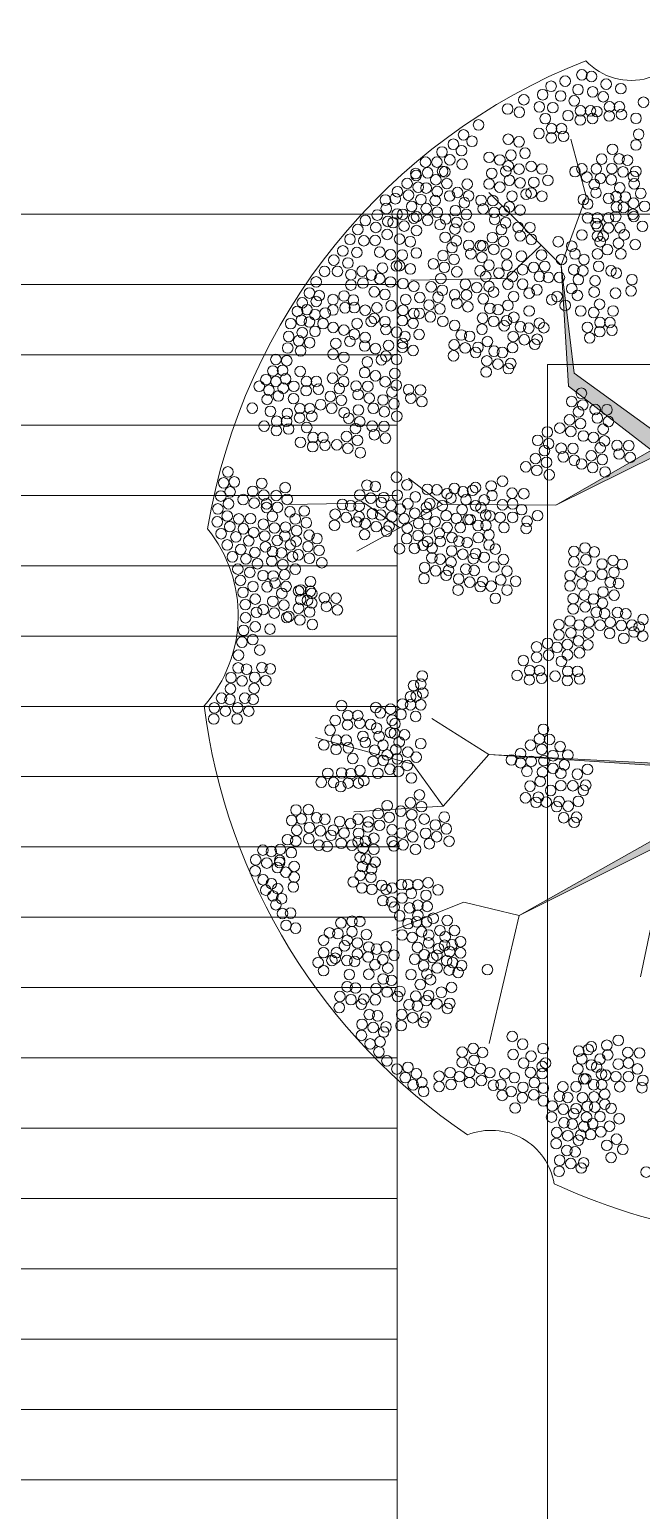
# Model space of a CAD drawing. Header units: metres. Extents: x 0 to 8495, y 0 to 3455.
# Drawn here: x 8299.3 to 8300.237, y 223.068 to 225.334 of the extents above; entities that cross this region are included whole.
import ezdxf

# ---------------------------------------------------------------- set-up
doc = ezdxf.new("R2010")
doc.units = ezdxf.units.M
doc.header["$MEASUREMENT"] = 0
doc.layers.get('0').update_dxf_attribs({"lineweight": 18})
doc.layers.add('zelen', color=69, linetype='Continuous', lineweight=18)

# ---------------------------------------------------------------- blocks, each defined once
blk = doc.blocks.new('z_550')
at = {"linetype": 'Continuous', "lineweight": 13}
blk.add_hatch(color=256, dxfattribs=at).paths.add_polyline_path([(13.85, -29.92), (13.85, -95.11), (29.93, -116.54), (22.78, -191.56), (37.59, -108.88), (81.37, -125.37), (37.97, -106.72), (23.68, -91.54), (28.15, -12.06), (47.8, 0.45), (115.71, 24.56), (173.79, 100.47), (107.67, 30.81), (12.96, -0.45), (-12.96, 0.45), (-37.24, 43.13), (-10.88, 105.37), (-38.87, 45.99), (-85.33, 81.71), (-127.33, 112.08), (-133.58, 164.77), (-130.01, 105.83), (-89.6, 74.6), (-136.3, 47.8), (-86.67, 72.34), (-43.34, 38.85), (-19.21, -12.95), (-20.1, -22.77), (-85.33, -78.14), (-88.9, -115.65), (-154.13, -152.26), (-82.65, -116.54), (-78.18, -82.61), (-9.38, -34.38)])
at = {"lineweight": 13}
blk.add_hatch(color=256, dxfattribs=at).paths.add_polyline_path([(-85.33, -78.14), (-168.82, -73.85), (-85.45, -79.4)])
for p, q in [((-121.44, 198.23), (-128.87, 226.09)), ((-133.58, 164.77), (-168.82, 200.09)), ((-133.58, 164.77), (-121.44, 198.23)), ((-143.31, 174.52), (-160.46, 158.3)), ((-133.58, 164.77), (-130.01, 105.83)), ((-127.33, 112.08), (-133.58, 164.77)), ((-160.46, 158.3), (-206.91, 157.37)), ((-85.33, 81.71), (-127.33, 112.08)), ((-130.01, 105.83), (-89.6, 74.6)), ((-136.3, 47.8), (-89.6, 74.6)), ((-86.67, 72.34), (-136.3, 47.8)), ((-229.57, 48.67), (-266.49, 48.06)), ((-191.43, 48.06), (-233.26, 25.31)), ((-212.35, 36.68), (-229.57, 48.67)), ((-136.3, 47.8), (-191.43, 48.06)), ((-168.82, -73.85), (-196.69, -56.2)), ((-205.98, -78.49), (-253.36, -65.49)), ((-191.12, -98.92), (-205.98, -78.49)), ((-168.82, -73.85), (-191.12, -98.92)), ((-168.82, -73.85), (-85.45, -79.4)), ((-85.33, -78.14), (-168.82, -73.85)), ((-191.12, -98.92), (-234.78, -101.7)), ((-88.9, -115.65), (-154.13, -152.26)), ((-154.13, -152.26), (-82.65, -116.54)), ((-181, -145.85), (-216.26, -159.78)), ((-154.13, -152.26), (-181, -145.85)), ((-154.13, -152.26), (-168.7, -214.69)), ((-89.99, -158.96), (-95.02, -182.18))]:
    blk.add_line(p, q, dxfattribs=at)
at = {"color": 22, "lineweight": 5}
blk.add_line((-191.43, 48.06), (-208.04, 60.97), dxfattribs=at)
at = {"color": 7, "lineweight": 5}
for centre in [(-123.51, 257.54), (-138.55, 251.95), (-131.69, 254.43), (-125.41, 250.31), (-118.83, 256.71), (-111.68, 252.96), (-151.84, 245.36), (-142.64, 247.83), (-133.88, 247.19), (-127.25, 244.83), (-118.25, 249.21), (-113.12, 246.82), (-159.73, 240.88), (-154.03, 239.32), (-144.25, 241.88), (-141.37, 236.17), (-137.67, 241.52), (-130.31, 237.6), (-124.18, 239.98), (-119.36, 239.98), (-118.34, 236.23), (-116.19, 239.58), (-110.2, 237.48), (-110.05, 241.96), (-105.23, 241.96), (-144.44, 228.93), (-138.3, 231.31), (-133.48, 231.31), (-124.32, 235.5), (-138.45, 226.83), (-132.46, 227.56), (-204.35, 208.45), (-213.44, 200.54), (-208.73, 204.58), (-203.33, 202.73), (-199.44, 202.33), (-194.73, 206.37), (-194.05, 200.65), (-189.33, 204.52), (-184.14, 200.19), (-179.42, 204.23), (-208.05, 198.86), (-206.5, 193.38), (-201.99, 196.67), (-199.4, 192.38), (-195.01, 196.25), (-187.99, 198.46), (-180.84, 195.17), (-178.74, 198.51), (-172.68, 196.32), (-166.92, 196.2), (-210.88, 189.51), (-205.49, 187.66), (-204.11, 188.34), (-198.72, 186.66), (-194, 190.53), (-189.94, 187.25), (-185.22, 191.29), (-184.55, 185.57), (-179.83, 189.44), (-171.64, 192.16), (-166.25, 190.48), (-166.06, 187.05), (-161.35, 191.09), (-160.67, 185.37), (-210.21, 183.79), (-204.15, 181.6), (-192.66, 184.47), (-185.44, 182.34), (-178.48, 183.38), (-162.77, 182.03), (-154.61, 183.18), (-148.85, 183.06), (-148.17, 177.34), (-256.35, 151.14), (-251.58, 149.89), (-262.16, 142.22), (-259.87, 146.37), (-257.59, 143.05), (-253.03, 146.99), (-210.73, 142.74), (-209.41, 147.95), (-198.07, 145.26), (-192.68, 143.41), (-265.48, 136.21), (-260.29, 137.87), (-256.35, 137.04), (-253.65, 140.57), (-248.68, 141.39), (-205.47, 141.18), (-202.79, 141.22), (-197.4, 139.54), (-191.33, 137.35), (-185.54, 135.36), (-253.65, 132.48), (-182.33, 130.69), (-274.17, 113.16), (-272.7, 118.75), (-269.46, 113.46), (-240.36, 113.68), (-277.55, 108.9), (-272.7, 108.02), (-267.99, 109.34), (-245.08, 109.64), (-239.69, 107.96), (-233.62, 105.77), (-219.41, 107.89), (-214.02, 106.21), (-280.83, 105.69), (-276.08, 103.76), (-269.17, 104.79), (-246.16, 100.75), (-241.78, 104.62), (-240.77, 98.9), (-232.58, 101.61), (-227.86, 105.65), (-227.19, 99.93), (-220.5, 99), (-216.12, 102.87), (-207.96, 104.02), (-206.92, 99.86), (-202.2, 103.9), (-123.77, 102.29), (-245.49, 95.02), (-239.43, 92.83), (-232.49, 94.15), (-225.22, 94.96), (-219.82, 93.27), (-215.11, 97.15), (-201.52, 98.18), (-128.48, 98.25), (-125.19, 93.22), (-123.09, 96.57), (-117.03, 94.38), (-111.27, 94.26), (-237.2, 90.11), (-233.91, 85.09), (-231.81, 88.43), (-225.75, 86.24), (-219.99, 86.12), (-213.76, 91.08), (-134.28, 85.31), (-129.57, 89.35), (-124.18, 87.5), (-115.98, 90.22), (-113.16, 84.77), (-110.59, 88.54), (-243.01, 77.17), (-238.29, 81.21), (-232.9, 79.36), (-224.71, 82.08), (-219.31, 80.4), (-145.09, 79.34), (-140.37, 83.39), (-139.7, 77.66), (-128.89, 83.63), (-122.83, 81.44), (-117.87, 80.73), (-112.48, 79.05), (-106.42, 76.86), (-237.61, 75.49), (-231.55, 73.3), (-146.17, 70.45), (-141.79, 74.32), (-133.63, 75.47), (-132.59, 71.31), (-127.87, 75.35), (-127.2, 69.63), (-118.96, 71.83), (-114.58, 75.7), (-113.57, 69.98), (-105.37, 72.7), (-100.66, 76.74), (-99.98, 71.01), (-150.89, 66.41), (-145.5, 64.72), (-140.78, 68.6), (-139.44, 62.53), (-123.67, 67.79), (-118.28, 66.11), (-112.22, 63.92), (-268.2, 56.29), (-267.19, 50.56), (-265.84, 44.5), (-263.26, 41.02), (-258.88, 44.9), (-267.97, 36.98), (-262.58, 35.3), (-257.87, 39.17), (-256.52, 33.11), (-252.66, 31.44), (-256.37, 21.84), (-251.65, 25.71), (-250.3, 19.65), (-268.4, 13.8), (-267.72, 8.08), (-261.66, 5.89), (-260.58, 6.4), (-255.9, 5.77), (-255.86, 10.44), (-255.18, 4.71), (-268.81, -0.99), (-261.66, -2.5), (-260.62, 1.73), (-257.28, 1.37), (-255.22, 0.05), (-249.12, 2.52), (-248.08, -1.64), (-243.36, 2.41), (-267.46, -7.05), (-266.38, -6.54), (-260.99, -8.23), (-256.27, -4.35), (-242.69, -3.32), (-254.92, -10.42), (-202.73, -93.51), (-222.83, -102.62), (-218.45, -98.75), (-211.83, -101.42), (-207.11, -97.38), (-206.44, -103.11), (-201.72, -99.23), (-227.55, -106.66), (-222.16, -108.34), (-217.44, -104.47), (-216.09, -110.53), (-206.99, -108.24), (-200.38, -105.3), (-194.99, -108.19), (-190.61, -104.31), (-189.6, -110.04), (-216.09, -116.15), (-211.37, -112.11), (-210.69, -117.84), (-205.98, -113.96), (-199.71, -112.23), (-194.32, -113.91), (-188.26, -116.1), (-215.18, -118.39), (-204.63, -120.03), (-226.75, -214.89), (-222.47, -218.79), (-221.89, -213.84), (-218.57, -223.16), (-208.3, -226.3), (-213.72, -227.15), (-209.63, -231.34), (-204.21, -229.46), (-205.83, -234.86), (-201.55, -233.75), (-200.66, -238.03), (-120.9, -245.31), (-122.56, -255.14), (-121.29, -250.66)]:
    blk.add_circle(centre, 2.58, dxfattribs=at)
at = {"color": 82, "lineweight": 5}
for centre in [(-104.52, 250.76), (-93.48, 244.16), (-104.21, 238.21), (-97.14, 236.33), (-173.9, 233.1), (-95.82, 228.55), (-186.17, 223.67), (-181.2, 228.24), (-177.11, 225.13), (-159.42, 226.12), (-154.16, 224.84), (-97.14, 223.33), (-199.75, 214.97), (-194.2, 214.97), (-191.72, 219.91), (-187.92, 216.07), (-182.22, 220.56), (-168.77, 217.3), (-163.51, 216.01), (-158.11, 218.34), (-151.24, 219.35), (-204.57, 209.39), (-198.73, 209.75), (-191.43, 210.49), (-190.35, 210.25), (-181.93, 213.96), (-167.46, 209.52), (-160.59, 210.52), (-159.42, 213.12), (-154.16, 211.57), (-148.26, 212.88), (-143, 211.6), (-126.87, 210.3), (-123.51, 211.68), (-98.37, 208.01), (-97.2, 210.48), (-168.77, 204.3), (-163.51, 202.74), (-158.9, 206.13), (-153.65, 204.85), (-148.26, 199.89), (-146.94, 205.1), (-140.08, 206.11), (-98.05, 204.39), (-94.84, 199.72), (-219.32, 196.48), (-218.89, 192.36), (-214.5, 197.12), (-157.59, 198.35), (-150.72, 199.36), (-143, 198.33), (-122.78, 196.66), (-98.35, 194.96), (-92.94, 193.41), (-229.11, 186.5), (-223.27, 189.16), (-218.16, 186.05), (-215.6, 185.47), (-153.65, 191.58), (-98.64, 189.56), (-98.24, 188.43), (-232.76, 182.11), (-224, 183.12), (-218.45, 179.73), (-190.16, 178.3), (-167.15, 178.16), (-153.57, 179.02), (-123.51, 179.45), (-116.64, 185.04), (-115.91, 183.67), (-115.91, 178.9), (-113.14, 178.9), (-110.51, 182.93), (-94, 183.67), (-240.06, 171.67), (-236.56, 177.35), (-233.2, 170.94), (-229.84, 176.62), (-224.29, 176.8), (-222.09, 171.1), (-212.4, 177.44), (-207.14, 176.16), (-204.22, 170.67), (-186.86, 173.27), (-184.77, 176.61), (-178.7, 174.42), (-172.94, 174.31), (-171.87, 174.11), (-166.47, 172.43), (-161.76, 176.3), (-135.05, 176.16), (-128.47, 173.96), (-114.6, 176.16), (-111.09, 172.31), (-105.69, 175.43), (-97.51, 174.79), (-244.45, 167.19), (-237.58, 165.81), (-216.83, 169.82), (-213.91, 164.33), (-212.4, 164.45), (-211.08, 169.66), (-195.96, 165.36), (-191.24, 169.4), (-190.57, 163.67), (-185.85, 167.55), (-177.66, 170.26), (-172.27, 168.58), (-168.79, 164.72), (-160.41, 170.24), (-160.02, 164.72), (-153.01, 169.11), (-147.02, 163.62), (-143.22, 169.66), (-141.62, 164.17), (-133.44, 167.46), (-126.87, 170.21), (-122.48, 167.46), (-115.91, 170.21), (-115.33, 164.17), (-104.52, 170.21), (-253.06, 156.57), (-248.97, 161.7), (-242.69, 161.7), (-236.12, 160.08), (-230.71, 161.82), (-226.18, 159.89), (-222.09, 158.1), (-220.77, 163.32), (-216.83, 156.54), (-207.14, 162.89), (-192.27, 158.2), (-184.51, 161.48), (-173.17, 161.97), (-170.39, 159.22), (-163.97, 160.87), (-157.39, 159.22), (-152.43, 162.52), (-144.25, 159.22), (-139.87, 158.77), (-134.46, 158.77), (-127.45, 162.52), (-125.26, 157.67), (-123.07, 161.97), (-117.08, 157.12), (-109.34, 161.97), (-106.71, 160.87), (-99.11, 157.67), (-236.12, 155.04), (-230.27, 156.05), (-224.76, 151.73), (-219.5, 150.45), (-210.73, 155.73), (-205.47, 154.45), (-196.99, 154.16), (-193.69, 149.14), (-191.59, 152.48), (-185.53, 150.29), (-180.32, 155.47), (-179.77, 150.17), (-174.77, 153.82), (-168.79, 154.37), (-166.59, 151.63), (-159.58, 155.47), (-156.81, 149.43), (-152.43, 155.47), (-149.21, 151.08), (-145.42, 152.72), (-135.63, 149.43), (-128.47, 153.27), (-125.7, 149.98), (-117.52, 151.63), (-107.15, 151.08), (-99.55, 152.18), (-239.03, 143.92), (-234.45, 144.05), (-229.19, 142.76), (-223.45, 143.95), (-216.58, 144.95), (-202.55, 148.96), (-184.49, 146.13), (-179.1, 144.45), (-171.63, 148.34), (-168.41, 143.67), (-164.32, 143.03), (-159.58, 145.13), (-149.21, 142.38), (-138.26, 147.87), (-131.69, 145.13), (-124.09, 142.38), (-114.89, 145.68), (-108.32, 142.38), (-249.71, 136.21), (-233.14, 136.26), (-226.27, 137.27), (-224.76, 138.73), (-219.5, 137.17), (-211.06, 137.7), (-205.8, 136.42), (-171.92, 138.91), (-166.51, 137.35), (-161.4, 135.16), (-160.23, 137.63), (-156.72, 139.35), (-153.51, 134.69), (-144.25, 136.43), (-117.75, 141.65), (-114.69, 136.79), (-109.87, 136.79), (-244.81, 134.36), (-239.55, 133.08), (-236.63, 127.59), (-234.45, 131.05), (-229.19, 129.49), (-219.08, 133.36), (-213.82, 132.08), (-209.75, 129.92), (-202.88, 130.93), (-172.21, 133.51), (-151.61, 128.37), (-149.42, 134.04), (-145.33, 128.64), (-142.06, 134.23), (-120.82, 134.41), (-119.71, 129.29), (-114.83, 132.31), (-108.84, 133.04), (-244.81, 121.36), (-243.5, 126.58), (-229.44, 125.34), (-224.18, 124.06), (-219.08, 120.36), (-217.77, 125.58), (-211.06, 124.7), (-210.9, 126.58), (-205.8, 123.15), (-239.55, 119.81), (-228.13, 117.56), (-221.26, 118.57), (-213.82, 118.8), (-260.87, 112.91), (-257.81, 108.05), (-252.99, 108.05), (-229.44, 112.34), (-214.7, 111.94), (-276.99, 99.29), (-271.52, 100.96), (-264.08, 99.67), (-263.94, 105.67), (-257.95, 103.57), (-251.96, 104.3), (-284.25, 95.03), (-275.39, 93.48), (-267.14, 92.44), (-261.01, 94.82), (-256.19, 94.82), (-250.88, 96.7), (-278.46, 86.25), (-272.47, 84.15), (-272.33, 88.63), (-267.51, 88.63), (-266.48, 84.88), (-261.15, 90.34), (-257.67, 85.59), (-255.17, 91.07), (-260.74, 78.36), (-254.61, 80.74), (-249.78, 80.74), (-248.76, 76.98), (-254.75, 76.25), (-296.11, 63.93), (-298.15, 58.6), (-292.98, 59.07), (-279.59, 58.36), (-213.92, 61.37), (-208.81, 57.61), (-198.88, 55.42), (-194.2, 55.23), (-185.73, 55.88), (-175.36, 56.33), (-167.76, 57.07), (-162.21, 59.45), (-299.56, 52.17), (-295.8, 48.4), (-295.02, 54.21), (-288.69, 50.45), (-283.98, 54.49), (-283.3, 48.76), (-278.58, 52.64), (-277.3, 48.37), (-272.58, 52.41), (-213.48, 52.58), (-208.37, 48.37), (-204.72, 51.76), (-197.71, 48.37), (-189.23, 53.31), (-187.34, 51.21), (-181.49, 54.23), (-180.03, 50.38), (-176.82, 54.96), (-171.12, 50.29), (-167.33, 52.4), (-157.54, 53.59), (-157.25, 48.37), (-300.98, 45.9), (-296.43, 42.45), (-290.78, 41.04), (-285.07, 41.17), (-277.24, 46.57), (-274.41, 42.31), (-271.9, 46.69), (-205.01, 43.79), (-199.31, 46.72), (-199.31, 43.24), (-191.57, 47.45), (-189.67, 42.6), (-184.71, 41.32), (-181.93, 45.53), (-175.36, 47.45), (-172.73, 46.45), (-170.39, 42.97), (-168.35, 42.51), (-163.38, 41.78), (-162.21, 47.91), (-157.25, 41.78), (-152.87, 45.53), (-145.12, 42.6), (-301.29, 39.62), (-299.41, 33.82), (-295.17, 37.27), (-288.58, 36.18), (-283.51, 34.39), (-278.8, 38.44), (-273.4, 36.59), (-208.66, 36.56), (-203.11, 38.85), (-198.73, 36.19), (-195.08, 39.67), (-193.02, 34.05), (-189.23, 36.84), (-182.81, 36.84), (-179.01, 40.68), (-177.99, 40.68), (-174.19, 37.84), (-170.25, 37.84), (-161.48, 36.84), (-150.67, 36.38), (-150.24, 39.95), (-296.43, 28.34), (-292.19, 32.26), (-285.92, 30.37), (-278.12, 32.71), (-277.79, 27.4), (-272.06, 30.52), (-212.46, 26.49), (-208.95, 31.43), (-205.16, 26.67), (-203.4, 32.9), (-200.92, 28.14), (-198.73, 29.97), (-196.55, 26.76), (-192.55, 30.05), (-174.04, 31.89), (-168.79, 33.27), (-168.79, 28.32), (-165.72, 26.31), (-121.98, 26.87), (-293.92, 22.53), (-289.84, 26.14), (-287.32, 21.54), (-282.93, 24.68), (-281.67, 19.19), (-274.71, 20.42), (-274.34, 25.1), (-269.99, 24.46), (-171.12, 22.28), (-161.77, 21.27), (-127.39, 25.13), (-127.39, 20.1), (-121.54, 21.1), (-117.45, 24.95), (-108.31, 20.8), (-291.25, 16.57), (-285.44, 14.96), (-279.01, 13.35), (-274.05, 13.2), (-269.31, 18.73), (-166.45, 17.61), (-160.02, 15.6), (-129.29, 13.37), (-123.88, 15.1), (-119.35, 13.18), (-113.72, 19.06), (-113.72, 14.02), (-107.88, 15.03), (-103.79, 18.87), (-289.99, 11.04), (-288.73, 5.24), (-283.87, 8.06), (-276.99, 7.93), (-273.11, 9.76), (-269.82, 4.74), (-167.76, 8.27), (-163.09, 11.3), (-160.02, 6.35), (-155.79, 10.65), (-129.29, 8.33), (-123.44, 9.34), (-287.63, -0.72), (-282.77, 1.94), (-274.2, 0.86), (-165.72, 2.32), (-127.77, 2.17), (-122.36, 3.91), (-121.93, -1.86), (-117.84, 1.98), (-287.48, -7.15), (-282.14, -4.49), (-278.92, -3.18), (-273.52, -4.86), (-129.32, -8.75), (-127.77, -2.87), (-120.01, -9.22), (-116.51, -4.46), (-102.11, -5.23), (-93.71, -8.02), (-288.42, -13.27), (-282.77, -11.54), (-275.59, -12.69), (-134.72, -10.49), (-134.72, -15.53), (-128.88, -14.52), (-124.79, -10.68), (-120.31, -14.62), (-99.11, -10.77), (-98.09, -14.06), (-95.61, -11.68), (-93.86, -16.07), (-289.25, -19.04), (-283.97, -17.81), (-280.56, -22.92), (-145.6, -21.37), (-140.19, -19.63), (-135.67, -21.55), (-130.53, -20.2), (-125.13, -18.46), (-124.69, -24.23), (-120.6, -20.38), (-103.06, -17.17), (-290.95, -25.4), (-279.53, -31.44), (-152.05, -28.03), (-145.6, -26.4), (-139.76, -25.4), (-133.51, -28.41), (-130.53, -25.23), (-291.08, -31.61), (-286.99, -32.25), (-275.44, -32.09), (-201.36, -35.57), (-155.12, -35.27), (-149.13, -37.37), (-148.99, -32.89), (-144.17, -32.89), (-143.14, -36.64), (-136.58, -35.64), (-130.59, -37.75), (-130.44, -33.26), (-125.62, -33.26), (-124.6, -37.02), (-207.05, -45.64), (-205.59, -40.24), (-204.28, -45.28), (-202.09, -39.51), (-201.07, -43.81), (-240.69, -49.97), (-224, -50.95), (-216.84, -51.68), (-211, -49.21), (-207.05, -49.58), (-202.09, -49.58), (-243.76, -57.2), (-237.77, -59.31), (-237.62, -54.82), (-232.8, -54.82), (-231.78, -58.57), (-226.48, -59.19), (-221.81, -53.51), (-216.11, -57.08), (-214.65, -58.82), (-211.73, -54.25), (-204.57, -55.25), (-246.3, -61.94), (-243.24, -66.79), (-238.42, -66.79), (-230.28, -64.96), (-223.56, -61.02), (-222.39, -64.96), (-216.84, -63.13), (-214.94, -63.49), (-209.98, -64.22), (-249.37, -69.17), (-243.38, -71.28), (-237.39, -70.54), (-229.11, -67.89), (-224.58, -71.73), (-220.49, -69.26), (-218.45, -74.02), (-214.21, -71.46), (-212.6, -67.7), (-208.37, -72.65), (-202.09, -68.53), (-235.24, -75.76), (-231.74, -81.62), (-225.31, -77.13), (-220.35, -76.67), (-217.13, -80.98), (-213.48, -75.94), (-208.66, -79.15), (-204.28, -75.12), (-250.58, -87.29), (-247.37, -82.99), (-244.59, -87.48), (-240.65, -82.81), (-237.44, -87.75), (-236.12, -83.17), (-232.47, -87.75), (-229.84, -86.56), (-222.98, -82.99), (-212.9, -82.07), (-206.62, -85.28), (-241.09, -89.49), (-232.67, -116.38), (-229.02, -116.11), (-224.93, -114.64), (-231.65, -123.89), (-230.19, -119.49), (-228.73, -124.8), (-224.93, -120.04), (-267.87, -131.21), (-263.78, -128.37), (-230.48, -128.47), (-226.1, -129.66), (-224.34, -126.27), (-224.27, -126.3), (-278.97, -134.87), (-274.88, -136.8), (-271.81, -139.27), (-264.22, -138.35), (-263.78, -133.59), (-235.01, -135.97), (-231.65, -132.77), (-230.77, -138.9), (-226.39, -133.68), (-225.95, -139.54), (-221.13, -137.62), (-218.94, -139.54), (-216.02, -138.9), (-211.49, -137.25), (-208.28, -137.25), (-203.46, -137.25), (-198.49, -136.34), (-277.66, -139.91), (-274.15, -142.75), (-269.92, -144.12), (-220.55, -145.03), (-216.31, -145.67), (-211.2, -143.75), (-206.67, -141.46), (-199.51, -142.47), (-193.67, -139.82), (-272.69, -147.05), (-269.48, -151.35), (-265.53, -151.17), (-215, -148.24), (-212.37, -152.45), (-207.55, -148.6), (-203.46, -147.32), (-203.46, -152.17), (-198.93, -147.87), (-267.72, -157.12), (-263.05, -158.49), (-246.55, -160.78), (-242.46, -161.15), (-240.99, -155.93), (-235.59, -155.1), (-235.59, -160.23), (-231.79, -155.2), (-185.64, -159.59), (-249.47, -164.35), (-239.24, -167.1), (-237.93, -164.35), (-232.96, -165.72), (-228.58, -161.6), (-186.81, -166.55), (-182.72, -165.08), (-252.1, -175.24), (-249.47, -170.39), (-245.38, -174.24), (-243.77, -173.14), (-243.19, -170.39), (-238.07, -174.24), (-189.43, -174.33), (-187.97, -169.93), (-186.51, -175.24), (-182.72, -170.48), (-249.47, -179.18), (-236.9, -181.1), (-188.27, -178.9), (-183.88, -180.09), (-182.13, -176.71), (-169.57, -178.72), (-157.49, -211.26), (-181.9, -218.88), (-176.49, -217.14), (-171.97, -219.06), (-152.38, -215.01), (-142.45, -217.21), (-125.07, -218.4), (-120.39, -217.67), (-118.93, -216.3), (-111.34, -215.56), (-105.78, -213.18), (-101.11, -219.04), (-181.9, -223.91), (-176.06, -222.9), (-157.05, -220.05), (-151.94, -224.26), (-148.29, -220.87), (-142.88, -225.91), (-141.28, -224.26), (-123.6, -222.25), (-118.93, -225.17), (-116.3, -226.18), (-114.69, -222.34), (-110.9, -220.23), (-105.78, -224.72), (-100.82, -224.26), (-95.41, -219.32), (-193.14, -230.66), (-187.73, -228.92), (-183.21, -230.84), (-178.33, -228.74), (-172.93, -227), (-172.49, -232.77), (-156.46, -231.32), (-148.58, -228.84), (-142.88, -229.39), (-125.5, -227.1), (-122.58, -231.95), (-121.56, -231.95), (-113.96, -229.66), (-111.92, -230.12), (-106.95, -230.85), (-100.82, -230.85), (-96.44, -227.1), (-93.81, -232.68), (-193.14, -235.7), (-187.3, -234.69), (-178.33, -233.78), (-158.01, -238.13), (-152.23, -236.07), (-146.97, -239.73), (-146.68, -233.78), (-132.81, -235.79), (-126.38, -235.79), (-117.76, -234.79), (-117.62, -240.74), (-113.82, -234.79), (-112.36, -239.36), (-105.05, -235.79), (-94.25, -236.25), (-152.53, -241.19), (-130.4, -241.05), (-123.24, -241.13), (-117.21, -245.7), (-112.36, -244.31), (-109.29, -246.32), (-118.28, -253.77), (-114.69, -250.35), (-110.02, -255.02), (-105.35, -251.36), (-119.25, -259.12), (-114.29, -257.76), (-106.66, -261.33), (-111.34, -264.35), (-103.59, -266.28), (-109.29, -270.3), (-92.18, -277.37)]:
    blk.add_circle(centre, 2.58, dxfattribs=at)
at = {"color": 108, "lineweight": 5}
for centre in [(-113.87, 216.44), (-105.38, 216.52), (-101.29, 215.88), (-121.09, 207.66), (-116.48, 211.67), (-114.47, 207.06), (-108.88, 211.76), (-103.48, 210.21), (-117.48, 204.05), (-116.64, 200.05), (-109.18, 206.36), (-105.05, 202.45), (-120.73, 194.56), (-110.51, 197.3), (-106.85, 198.24), (-106.65, 193.03), (-103.24, 192.83), (-102.33, 197.95), (-120.73, 187.78), (-115.91, 187.78), (-110.51, 187.78), (-107, 188.43), (-266.47, 129.96), (-261.58, 127.86), (-259.87, 131.86), (-266.93, 124.37), (-260.65, 122.98), (-256.23, 126.93), (-267.41, 118.16), (-216.56, 47.7), (-216.09, 42.05), (-212.09, 45.82), (-210.2, 41.11), (-268.36, 32.69), (-265.61, 28.33), (-262.84, 30.16), (-257.04, 27.56), (-186.9, 31.94), (-264.6, 22.61), (-261.76, 23.52), (-263.25, 16.54), (-144.2, -66.23), (-142.29, -61.56), (-139.3, -66.51), (-153.41, -73.38), (-148.59, -69.26), (-143.09, -71.32), (-137.58, -74.41), (-134.14, -69.94), (-130.36, -74.07), (-157.88, -76.48), (-153.41, -77.85), (-150.31, -81.98), (-148.25, -77.16), (-142.05, -76.82), (-137.58, -80.61), (-132.08, -78.89), (-142.74, -82.32), (-133.8, -83.01), (-262.9, -100.87), (-256.84, -100.68), (-264.99, -105.97), (-262.52, -110.71), (-260.25, -105.22), (-256.38, -109.46), (-248.79, -105.34), (-244.7, -110.74), (-241.6, -106.52), (-236.31, -107.48), (-232.69, -105.32), (-245.87, -113.21), (-240.88, -117.11), (-239.44, -112.06), (-235.59, -118.03), (-247.68, -118.63), (-196.01, -153.65), (-201.7, -160.23), (-192.73, -159.65), (-189.18, -154.74), (-227.41, -167.64), (-218.95, -167.57), (-206.23, -162.98), (-203.66, -167.84), (-198.2, -161.84), (-198.2, -165.66), (-193.38, -168.47), (-190.46, -166.82), (-227.7, -172.5), (-223.6, -168.66), (-220.59, -173.85), (-215.13, -171.67), (-205.02, -173.58), (-200.38, -171.39), (-196.15, -172.86), (-194.25, -171.67), (-227.41, -180.92), (-224.42, -176.31), (-218.13, -177.95), (-200.65, -176.85), (-199.07, -180.83), (-194.11, -177.9), (-220.41, -183.25), (-197.34, -183.6), (-168.4, -228.93), (-161.1, -229.46), (-166.68, -235.03), (-162.96, -234.72), (-162.35, -239.99), (-156.03, -246.14)]:
    blk.add_circle(centre, 2.58, dxfattribs=at)
at = {"color": 96, "lineweight": 5}
for centre in [(-108.59, 221.19), (-178.24, 130.05), (-169.58, 127.49), (-157.02, 129.93), (-186.13, 120.53), (-185.83, 125.93), (-180.43, 124.38), (-175.32, 122.18), (-174.15, 124.65), (-166.37, 122.82), (-162.28, 122.18), (-157.31, 124.52), (-146.5, 126.17), (-169.88, 118.06), (-164.47, 116.51), (-159.36, 114.31), (-158.19, 116.78), (-170.17, 112.66), (-228.31, 57.44), (-224.22, 56.8), (-240.32, 48.07), (-231.82, 52.68), (-226.41, 51.13), (-221.3, 48.93), (-220.13, 51.4), (-243.82, 43.31), (-238.42, 41.75), (-236.23, 47.43), (-232.14, 42.03), (-232.11, 47.28), (-225.69, 43.57), (-221.6, 42.93), (-244.12, 37.91), (-233.31, 39.55), (-229.19, 38.81), (-223.79, 37.25), (-218.68, 35.05), (-217.51, 37.53), (-229.48, 33.41), (-183.49, 30.14), (-179.41, 29.5), (-196.69, 22.05), (-192.6, 21.41), (-187.29, 19.98), (-187, 25.38), (-181.6, 23.82), (-176.48, 21.62), (-175.32, 24.1), (-200.48, 11.89), (-200.19, 17.29), (-194.79, 15.74), (-189.68, 13.54), (-188.51, 16.01), (-180.09, 16.52), (-176, 15.88), (-183.89, 6.36), (-183.6, 11.76), (-178.19, 10.21), (-173.08, 8.01), (-171.91, 10.48), (-113.22, 5.41), (-109.71, 10.17), (-105.62, 9.53), (-113.51, 0.01), (-107.81, 3.86), (-112.42, -5.1), (-109.71, -9.35), (-106.2, -4.59), (-114.61, -10.78), (-110, -14.75), (-104.31, -10.91), (-294.58, -36.37), (-289.18, -37.92), (-283.03, -36.2), (-277.63, -37.76), (-294.88, -41.77), (-283.33, -41.61), (-302.71, -51.09), (-299.2, -46.33), (-297.3, -52.65), (-295.11, -46.97), (-291.34, -51.09), (-287.84, -46.33), (-285.94, -52.65), (-283.75, -46.97), (-303, -56.49), (-291.64, -56.49), (-120.77, -81.03), (-143.83, -86.9), (-133.77, -89), (-127.93, -89.05), (-125.74, -83.38), (-121.65, -88.78), (-151, -94.92), (-148.81, -89.24), (-144.72, -94.65), (-138.74, -91.34), (-122.82, -91.25), (-145.88, -97.12), (-140.93, -97.02), (-135.82, -99.21), (-134.65, -96.74), (-130.2, -98.98), (-125.23, -96.64), (-252.88, -104.7), (-132.4, -104.66), (-127.28, -106.86), (-126.12, -104.38), (-267.06, -115.33), (-262.97, -115.97), (-256.68, -114.86), (-251.77, -117.99), (-250.98, -111.01), (-282.53, -125.18), (-279.03, -120.42), (-274.94, -121.06), (-270.57, -120.09), (-265.16, -121.65), (-282.82, -130.58), (-277.13, -126.74), (-272.01, -128.94), (-270.86, -125.49), (-270.85, -126.46), (-238, -187.02), (-233.91, -187.66), (-223.91, -188.01), (-218.51, -189.57), (-216.32, -183.89), (-212.23, -189.3), (-202.32, -185.95), (-192.03, -189.72), (-187.06, -187.37), (-241.8, -197.18), (-241.51, -191.78), (-236.1, -193.34), (-230.99, -195.53), (-229.82, -193.06), (-224.2, -193.41), (-213.39, -191.77), (-207.84, -195.81), (-204.51, -191.62), (-203.75, -196.45), (-199.4, -193.82), (-198.23, -191.35), (-194.22, -195.39), (-187.94, -195.12), (-227.19, -200.59), (-223.1, -201.23), (-211.35, -200.57), (-205.94, -202.13), (-200.83, -204.33), (-199.66, -201.86), (-189.11, -197.59), (-230.99, -210.75), (-230.7, -205.35), (-225.29, -206.9), (-220.18, -209.1), (-219.01, -206.63), (-211.64, -205.98), (-134.49, -240.41), (-138, -245.17), (-132.59, -246.72), (-126.31, -246.45), (-138.29, -250.57), (-132.27, -253.34), (-128.18, -253.98), (-127.48, -248.92), (-135.77, -258.1), (-130.37, -259.65), (-125.26, -261.85), (-124.09, -259.38), (-136.06, -263.5), (-130.85, -266.87), (-126.76, -267.51), (-134.36, -271.63), (-128.95, -273.19), (-123.84, -275.38), (-122.67, -272.91), (-134.65, -277.03)]:
    blk.add_circle(centre, 2.58, dxfattribs=at)
at = {"color": 246, "lineweight": 5}
for centre in [(-158.9, 193.13), (-213.63, 189.62), (-104.96, 182.93), (-102.91, 179.55), (-239.47, 149.69), (-244.87, 147.95), (-244.87, 142.91), (-234.94, 147.77), (-224.18, 110.79), (-151.84, 53.31), (-227.85, -109.15), (-232.38, -112.26), (-197.91, -117.3), (-208.28, -156.29), (-204.04, -155.38), (-199.22, -155.38), (-211.2, -161.79), (-190.16, -162.7), (-234.28, -174.69), (-232.96, -171.12), (-206.82, -181.1), (-142.3, -236.43), (-142.3, -242.66)]:
    blk.add_circle(centre, 2.58, dxfattribs=at)
at = {"lineweight": 15}
for centre, radius, start, end in [((-99.61, 284.85), 30.06, 222.84494, 349.9038), ((-12.2, -12.63), 297.87, 111.55763, 170.55562), ((-358.12, -5.96), 67.04, 318.77226, 39.0179), ((-12.2, -12.63), 297.87, 187.23454, 235.89106), ((-167.69, -288.07), 31.04, 9.26936, 111.83978), ((-12.2, -12.63), 297.87, 245.21808, 279.78146)]:
    blk.add_arc(centre, radius, start, end, dxfattribs=at)

msp = doc.modelspace()

# ---------------------------------------------------------------- linework, layer by layer
at = {"color": 251, "lineweight": 0}
for p, q in [((8263.9055, 225.0513), (8325.3624, 225.0513)), ((8299.8626, 225.0513), (8292.7494, 225.0513)), ((8299.8626, 225.0513), (8297.8626, 225.0513)), ((8299.8626, 225.0513), (8299.8626, 222.8013)), ((8299.8626, 224.0575), (8299.8626, 225.0513)), ((8299.8626, 225.0513), (8301.3226, 225.0513)), ((8297.0926, 224.9437), (8299.8626, 224.9437)), ((8297.0926, 224.8361), (8299.8626, 224.8361)), ((8300.0926, 224.0575), (8300.0926, 224.8213)), ((8300.0926, 224.8213), (8301.0926, 224.8213)), ((8297.0926, 224.7285), (8299.8626, 224.7285)), ((8297.0926, 224.6209), (8299.8626, 224.6209)), ((8297.0926, 224.5133), (8299.8626, 224.5133)), ((8297.0926, 224.4057), (8299.8626, 224.4057)), ((8297.0926, 224.2981), (8299.8626, 224.2981)), ((8297.0926, 224.1905), (8299.8626, 224.1905)), ((8297.0926, 224.0829), (8299.8626, 224.0829)), ((8299.8626, 224.0575), (8299.8626, 220.7353)), ((8300.0926, 224.0575), (8300.0926, 220.9653)), ((8297.0926, 223.9753), (8299.8626, 223.9753)), ((8297.0926, 223.8677), (8299.8626, 223.8677)), ((8297.0926, 223.7601), (8299.8626, 223.7601)), ((8297.0926, 223.6525), (8299.8626, 223.6525)), ((8297.0926, 223.5449), (8299.8626, 223.5449)), ((8297.0926, 223.4373), (8299.8626, 223.4373)), ((8297.0926, 223.3297), (8299.8626, 223.3297)), ((8297.0926, 223.2221), (8299.8626, 223.2221)), ((8297.0926, 223.1145), (8299.8626, 223.1145))]:
    msp.add_line(p, q, dxfattribs=at)

# ---------------------------------------------------------------- block references
at = {"layer": 'zelen', "xscale": 0.003139158600807469, "yscale": 0.003139158600807469, "zscale": 0.003139158600807469}
msp.add_blockref('z_550', (8300.5332, 224.4561), dxfattribs=at)

doc.saveas('drawing.dxf')
